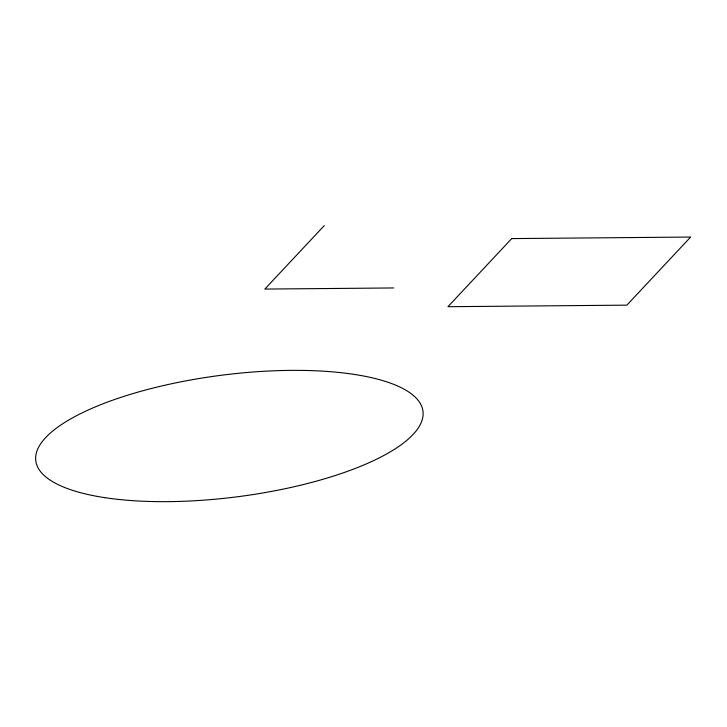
<?xml version="1.0" encoding="UTF-8"?>
<svg xmlns="http://www.w3.org/2000/svg" width="727" height="727" viewBox="0 0 727 727"><rect width="100%" height="100%" fill="white"/><g stroke="black" fill="none" stroke-linecap="round" stroke-linejoin="round"><path stroke-width="1.09" d="M324.269 225.606L264.828 289.073L393.689 287.956M511.717 238.601L447.941 306.703L626.865 305.149L690.65 237.047L511.717 238.601M104.706 497.641A195.172 61.286 -7.3 0 0 420.151 424.795A195.172 61.286 -7.3 0 0 163.275 385.601A195.172 61.286 -7.3 0 0 104.706 497.641"/></g></svg>
